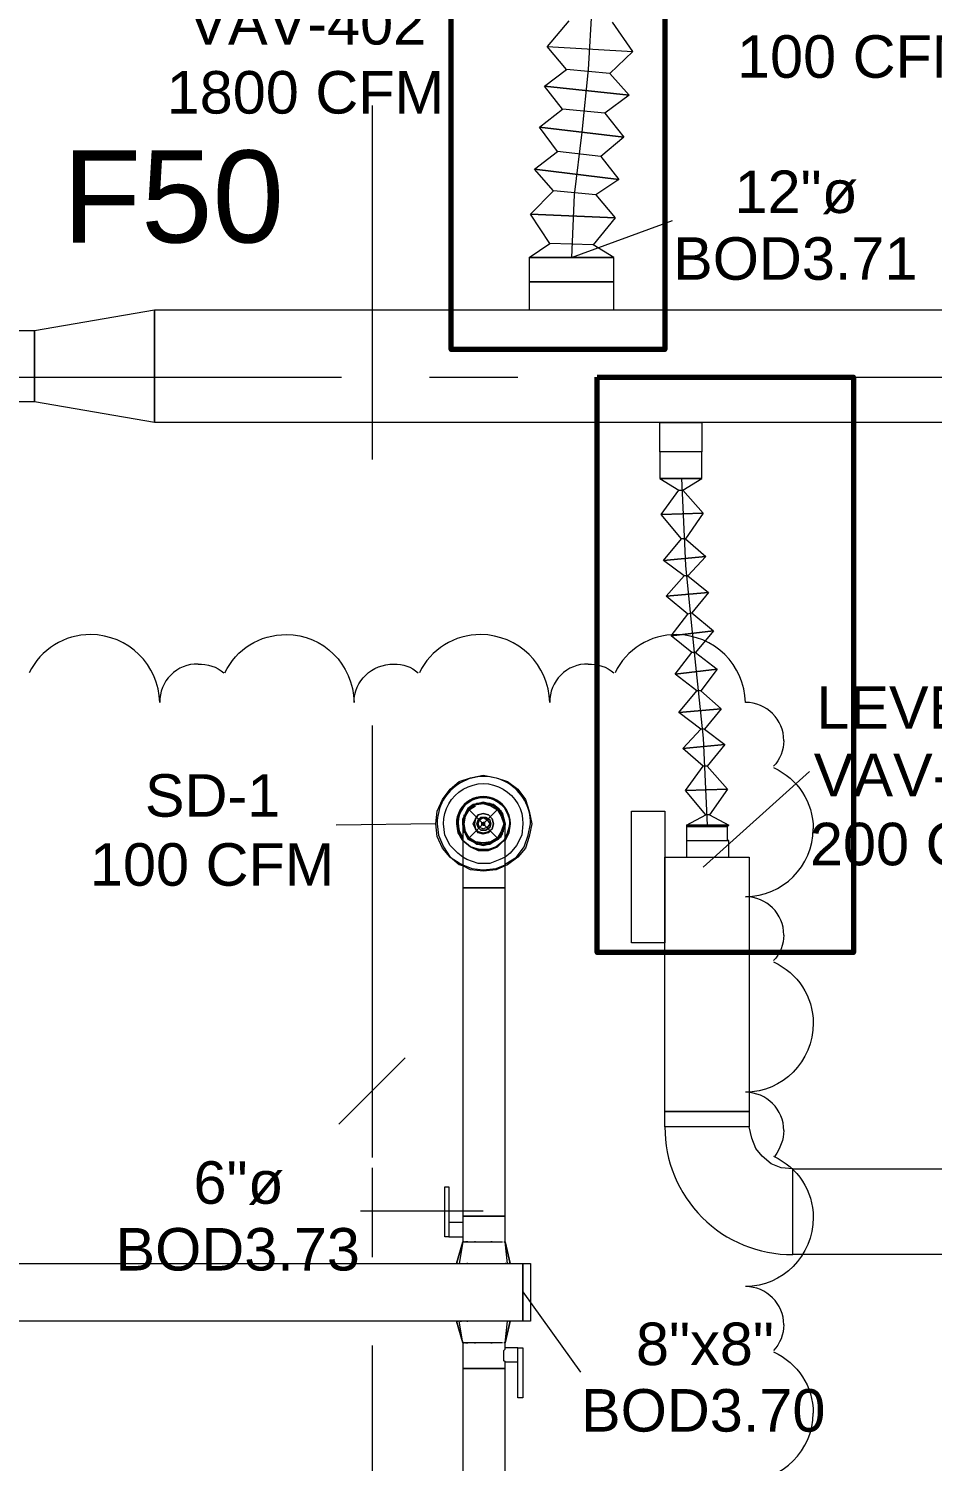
# Model space of a CAD drawing. Header units: metres. Extents: x 39 to 278, y -7 to 151.
# Drawn here: x 94.04 to 97.28, y 39.83 to 44.97 of the extents above; entities that cross this region are included whole.
import ezdxf

# ---------------------------------------------------------------- set-up
doc = ezdxf.new("R2010")
doc.units = ezdxf.units.M
doc.layers.add('HVAC - Ductos', color=5, linetype='Continuous', lineweight=50)
doc.layers.add('PDF_Geometry', color=7, linetype='Continuous', true_color=0xaaaaaa)
doc.layers.add('PDF_Text', color=7, linetype='Continuous')
doc.styles.add('PDF ArialUnicodeMS-Bold-Identity-H', font='arial.ttf')
doc.styles.add('PDF Helvetica', font='')
doc.styles.get('PDF Helvetica').set_extended_font_data('Helvetica')

msp = doc.modelspace()

# ---------------------------------------------------------------- linework, layer by layer
at = {"layer": 'HVAC - Ductos', "lineweight": 0}
for points in [[(96.0588, 45.0443), (96.0451, 44.8197), (96.0222, 44.5951), (95.9946, 44.3705), (95.9855, 44.1459)], [(95.9763, 44.9939), (95.8984, 44.9022), (96.2055, 44.8839), (96.1322, 44.9893)], [(96.123, 44.8059), (96.1918, 44.728), (95.8892, 44.7601), (95.9672, 44.8197), (95.8984, 44.9022), (96.2055, 44.8839), (96.123, 44.8059), (95.9672, 44.8197)], [(96.1046, 44.6639), (96.1734, 44.5768), (95.8709, 44.6134), (95.9534, 44.6776), (95.8892, 44.7601), (96.1918, 44.728), (96.1046, 44.6639), (95.9534, 44.6776)], [(96.0909, 44.508), (96.1551, 44.4255), (95.8526, 44.4621), (95.9351, 44.5263), (95.8709, 44.6134), (96.1734, 44.5768), (96.0909, 44.508), (95.9351, 44.5263)], [(96.0726, 44.3705), (96.1413, 44.288), (95.8388, 44.3018), (95.9213, 44.3843), (95.8526, 44.4621), (96.1551, 44.4255), (96.0726, 44.3705), (95.9213, 44.3843)], [(95.8342, 44.1459), (95.8342, 44.0589), (95.8388, 44.0589), (95.8526, 44.0589), (95.8755, 44.0589), (95.9076, 44.0589), (95.9442, 44.0589), (95.9855, 44.0589), (96.0222, 44.0589), (96.0588, 44.0589), (96.0909, 44.0589), (96.1184, 44.0589), (96.1322, 44.0589), (96.1368, 44.0589), (96.1368, 44.1459), (95.8342, 44.1459), (95.9076, 44.1963), (95.8388, 44.3018), (96.1413, 44.288), (96.0634, 44.1917), (95.9076, 44.1963)], [(95.9855, 44.1459), (96.3476, 44.2789)], [(96.1368, 44.1459), (96.0634, 44.1917)], [(96.1322, 43.958), (96.1368, 43.958), (96.1368, 44.0589), (96.1322, 44.0589), (96.1184, 44.0589), (96.0909, 44.0589), (96.0588, 44.0589), (96.0222, 44.0589), (95.9855, 44.0589), (95.9442, 44.0589), (95.9076, 44.0589), (95.8755, 44.0589), (95.8526, 44.0589), (95.8388, 44.0589), (95.8342, 44.0589), (95.8342, 43.958)], [(94.0605, 43.8847), (94.4913, 43.958)], [(94.4913, 43.958), (94.4913, 43.5547)], [(95.8342, 43.958), (95.8342, 43.958)], [(95.8434, 43.958), (95.848, 43.958), (95.8526, 43.958)], [(95.8572, 43.958), (95.8663, 43.958), (95.8709, 43.958)], [(95.8847, 43.958), (95.8892, 43.958), (95.903, 43.958)], [(95.9122, 43.958), (95.9168, 43.958), (95.9351, 43.958)], [(95.9488, 43.958), (95.9855, 43.958), (96.0176, 43.958), (96.0222, 43.958)], [(96.0313, 43.958), (96.0497, 43.958), (96.0543, 43.958)], [(96.068, 43.958), (96.0818, 43.958), (96.0863, 43.958)], [(96.0955, 43.958), (96.1046, 43.958), (96.1092, 43.958)], [(96.1184, 43.958), (96.123, 43.958), (96.1276, 43.958)], [(94.0605, 43.628), (94.0605, 43.8847)], [(94.4913, 43.5547), (94.0605, 43.628)], [(96.3842, 43.3117), (96.4576, 43.2293), (96.3063, 43.2247), (96.3705, 43.3117), (96.3842, 43.3117), (96.453, 43.353), (96.453, 43.4493), (96.4438, 43.4493), (96.4301, 43.4493), (96.4164, 43.4493), (96.398, 43.4493), (96.3796, 43.4493), (96.3568, 43.4493), (96.3384, 43.4493), (96.3247, 43.4493), (96.3109, 43.4493), (96.3063, 43.4493), (96.3018, 43.4493), (96.3018, 43.353), (96.453, 43.353), (96.3018, 43.353), (96.3705, 43.3117)], [(96.3796, 43.353), (96.3934, 43.0413), (96.4255, 42.7297), (96.4576, 42.4225), (96.4713, 42.1109)], [(96.3934, 43.1375), (96.4668, 43.0734), (96.3155, 43.0597), (96.3796, 43.1375), (96.3063, 43.2247), (96.4576, 43.2293), (96.3934, 43.1375), (96.3796, 43.1375)], [(96.4026, 43.0047), (96.4759, 42.9451), (96.3247, 42.9313), (96.3888, 43.0047), (96.3155, 43.0597), (96.4668, 43.0734), (96.4026, 43.0047), (96.3888, 43.0047)], [(96.4164, 42.8717), (96.4942, 42.8076), (96.343, 42.7893), (96.4026, 42.8671), (96.3247, 42.9313), (96.4759, 42.9451), (96.4164, 42.8717), (96.4026, 42.8671)], [(96.4301, 42.7297), (96.508, 42.6701), (96.3568, 42.6518), (96.4164, 42.7297), (96.343, 42.7893), (96.4942, 42.8076), (96.4301, 42.7297), (96.4164, 42.7297)], [(96.4484, 42.5921), (96.5218, 42.528), (96.3705, 42.5142), (96.4347, 42.5921), (96.3568, 42.6518), (96.508, 42.6701), (96.4484, 42.5921), (96.4347, 42.5921)], [(96.4622, 42.4547), (96.5355, 42.3997), (96.3842, 42.3859), (96.4484, 42.4547), (96.3705, 42.5142), (96.5218, 42.528), (96.4622, 42.4547), (96.4484, 42.4547)], [(96.4713, 42.3217), (96.5446, 42.2392), (96.3934, 42.2347), (96.4576, 42.3217), (96.3842, 42.3859), (96.5355, 42.3997), (96.4713, 42.3217), (96.4576, 42.3217)], [(95.5959, 41.9642), (95.5822, 41.9688), (95.55, 41.9963), (95.5226, 42.0284), (95.5043, 42.0697), (95.4997, 42.1155), (95.5043, 42.1613), (95.5226, 42.2026), (95.55, 42.2392), (95.5822, 42.2667), (95.6234, 42.2805), (95.6692, 42.2897), (95.7151, 42.2805), (95.7563, 42.2667), (95.793, 42.2392), (95.8204, 42.2026), (95.8342, 42.1613), (95.8434, 42.1155), (95.8342, 42.0697), (95.8204, 42.0284), (95.793, 41.9963), (95.7563, 41.9688), (95.7472, 41.9642)], [(96.4576, 41.9597), (96.838, 42.3034)], [(96.4805, 42.1475), (96.5492, 42.1109), (96.398, 42.1109), (96.4668, 42.1475), (96.3934, 42.2347), (96.5446, 42.2392), (96.4805, 42.1475), (96.4668, 42.1475)], [(95.5959, 42.1155), (95.5959, 42.1109), (95.5959, 42.0926), (95.5959, 42.0605), (95.5959, 42.0192), (95.5959, 41.9734), (95.5959, 41.923), (95.5959, 41.8863), (95.6051, 41.8863), (95.6142, 41.8863), (95.6326, 41.8863), (95.6509, 41.8863), (95.6692, 41.8863), (95.6876, 41.8863), (95.7059, 41.8863), (95.7242, 41.8863), (95.738, 41.8863), (95.7426, 41.8863), (95.7472, 41.8863), (95.7472, 41.9413), (95.7472, 41.9917), (95.7472, 42.0375), (95.7472, 42.0742), (95.7472, 42.0972), (95.7472, 42.1155), (95.7472, 42.1109), (95.7472, 42.1155), (95.7426, 42.1338), (95.738, 42.1521), (95.7242, 42.1705), (95.7059, 42.1842), (95.6876, 42.1888), (95.6692, 42.1934), (95.6509, 42.1888), (95.6326, 42.1842), (95.6142, 42.1705), (95.6051, 42.1521), (95.5959, 42.1338), (95.5959, 42.1155), (95.5959, 42.1109), (95.5959, 42.1155), (95.5959, 42.1338), (95.6051, 42.1521), (95.6142, 42.1705), (95.6326, 42.1842), (95.6509, 42.1888), (95.6692, 42.1934), (95.6876, 42.1888), (95.7059, 42.1842), (95.7242, 42.1705), (95.738, 42.1521), (95.7426, 42.1338), (95.7472, 42.1155)], [(95.6418, 42.1842), (95.6692, 42.1888), (95.6967, 42.1797), (95.7196, 42.1659), (95.7334, 42.1429), (95.7426, 42.1155), (95.7334, 42.088), (95.7196, 42.0651), (95.6967, 42.0513), (95.6692, 42.0467), (95.6418, 42.0513), (95.6188, 42.0651), (95.6051, 42.088), (95.6005, 42.1155), (95.6051, 42.1429), (95.6188, 42.1659), (95.6418, 42.1797)], [(95.6051, 42.1475), (95.6188, 42.1659), (95.6372, 42.1842)], [(95.6372, 42.1842), (95.6418, 42.1842), (95.6418, 42.1888)], [(95.6463, 42.1842), (95.6692, 42.1888), (95.6967, 42.1842)], [(95.6967, 42.1888), (95.6967, 42.1842), (95.7013, 42.1842)], [(95.7013, 42.1842), (95.7196, 42.1659), (95.738, 42.1475)], [(95.6005, 42.0926), (95.5959, 42.1155), (95.6005, 42.1429)], [(95.6005, 42.1429), (95.6005, 42.1475)], [(95.6051, 42.1521), (95.6051, 42.1521)], [(95.738, 42.1475), (95.738, 42.1429), (95.7426, 42.1429)], [(95.738, 42.1429), (95.7426, 42.1155), (95.738, 42.0926)], [(95.4997, 42.1155), (95.1422, 42.1109)], [(95.5959, 42.1109), (95.5959, 42.0972), (95.6051, 42.0788), (95.6142, 42.0605), (95.6326, 42.0513), (95.6509, 42.0421), (95.6692, 42.0375), (95.6876, 42.0421), (95.7059, 42.0513), (95.7242, 42.0605), (95.738, 42.0788), (95.7426, 42.0972), (95.7472, 42.1109)], [(95.6005, 42.088), (95.6005, 42.088)], [(95.6005, 42.0834), (95.6005, 42.088)], [(95.6372, 42.0513), (95.6188, 42.0651), (95.6051, 42.0834)], [(95.7426, 42.088), (95.738, 42.088), (95.738, 42.0834), (95.7196, 42.0651), (95.7013, 42.0513)], [(96.5492, 41.9963), (96.5492, 42.0559), (96.5446, 42.0559), (96.5446, 42.1063), (96.5492, 42.1109), (96.5446, 42.1109), (96.5264, 42.1109), (96.5034, 42.1109), (96.4713, 42.1109), (96.4438, 42.1109), (96.4164, 42.1109), (96.4026, 42.1109), (96.398, 42.1109)], [(96.5492, 42.1109), (96.5446, 42.1109), (96.5264, 42.1109), (96.5034, 42.1109), (96.4713, 42.1109), (96.4438, 42.1109), (96.4164, 42.1109), (96.4026, 42.1109), (96.398, 42.1109), (96.398, 42.1063), (96.4026, 42.1063), (96.4209, 42.1063), (96.4438, 42.1063), (96.4713, 42.1063), (96.4988, 42.1063), (96.5264, 42.1063), (96.5401, 42.1063), (96.5446, 42.1063), (96.5401, 42.1063), (96.5264, 42.1063), (96.4988, 42.1063), (96.4713, 42.1063), (96.4438, 42.1063), (96.4209, 42.1063), (96.4026, 42.1063), (96.398, 42.1063), (96.398, 42.0559), (96.398, 41.9963), (96.4072, 41.9963), (96.4164, 41.9963), (96.4347, 41.9963), (96.453, 41.9963), (96.4713, 41.9963), (96.4896, 41.9963), (96.5034, 41.9963), (96.5218, 41.9963), (96.5309, 41.9963), (96.5401, 41.9963), (96.5446, 41.9963)], [(95.5959, 42.0559), (95.5959, 42.0559)], [(95.6418, 42.0467), (95.6372, 42.0467)], [(95.6418, 42.0467), (95.6418, 42.0467)], [(95.7013, 42.0467), (95.6967, 42.0467), (95.6692, 42.0421), (95.6463, 42.0467)], [(95.6967, 42.0467), (95.6967, 42.0467)], [(96.398, 42.0559), (96.4072, 42.0559), (96.4164, 42.0559), (96.4347, 42.0559), (96.453, 42.0559), (96.4713, 42.0559), (96.4942, 42.0559), (96.5126, 42.0559), (96.5264, 42.0559), (96.5401, 42.0559), (96.5446, 42.0559), (96.5492, 42.0559)], [(96.4209, 42.0559), (96.4347, 42.0559), (96.453, 42.0559), (96.4713, 42.0559), (96.4896, 42.0559), (96.508, 42.0559), (96.5264, 42.0559)], [(95.7472, 41.9963), (95.7288, 41.9871), (95.6922, 41.9734), (95.6509, 41.9734), (95.6097, 41.9871), (95.5959, 41.9963)], [(95.5959, 41.9688), (95.628, 41.9551), (95.6692, 41.9505), (95.7151, 41.9551), (95.7472, 41.9688)], [(95.7472, 41.9642), (95.7151, 41.9505), (95.6692, 41.9459), (95.6234, 41.9505), (95.5959, 41.9642)], [(95.2704, 41.3959), (95.2704, 41.1576), (95.2704, 40.9192)], [(95.3896, 41.2768), (95.2704, 41.1576), (95.1513, 41.0384)], [(95.6692, 40.7268), (95.2293, 40.7268)], [(95.7426, 40.6167), (95.7472, 40.6167), (95.7472, 40.7084), (95.7426, 40.7084), (95.738, 40.7084), (95.7242, 40.7084), (95.7059, 40.7084), (95.6876, 40.7084), (95.6692, 40.7084), (95.6509, 40.7084), (95.6326, 40.7084), (95.6142, 40.7084), (95.6051, 40.7084), (95.5959, 40.7084), (95.5959, 40.6855), (95.5454, 40.6855), (95.5454, 40.6809), (95.5454, 40.6763), (95.5454, 40.6671), (95.5454, 40.6625), (95.5454, 40.658), (95.5454, 40.6488), (95.5454, 40.6442), (95.5454, 40.6396)], [(95.5959, 40.6855), (95.5959, 40.6809), (95.5959, 40.6763), (95.5959, 40.6671), (95.5959, 40.658), (95.5959, 40.6488), (95.5959, 40.6442), (95.5959, 40.6396), (95.5959, 40.635)], [(95.5454, 40.635), (95.5959, 40.635), (95.5959, 40.6167), (95.6005, 40.6167), (95.6051, 40.6167), (95.6142, 40.6167), (95.6326, 40.6167), (95.6509, 40.6167), (95.6692, 40.6167), (95.6876, 40.6167), (95.7059, 40.6167), (95.7242, 40.6167), (95.738, 40.6167)], [(95.5959, 40.6167), (95.6005, 40.6167), (95.5959, 40.6167), (95.5822, 40.5388), (95.5867, 40.5388), (95.5959, 40.5388)], [(95.6876, 40.5388), (95.6922, 40.5388), (95.7059, 40.5388), (95.7151, 40.5388), (95.7196, 40.5388), (95.7242, 40.5388), (95.7426, 40.5388), (95.7563, 40.5388), (95.7472, 40.6167)], [(95.7655, 40.5388), (95.7472, 40.6167), (95.7655, 40.5388)], [(95.6005, 40.5388), (95.6142, 40.5388), (95.6188, 40.5388)], [(95.6142, 40.5388), (95.6097, 40.5388)], [(95.6234, 40.5388), (95.628, 40.5388), (95.6372, 40.5388), (95.6509, 40.5388), (95.6555, 40.5388), (95.6601, 40.5388), (95.683, 40.5388)], [(95.7518, 40.5388), (95.7472, 40.5388)], [(95.8113, 40.438), (96.0176, 40.1492)], [(95.5959, 40.3326), (95.5867, 40.3326), (95.5822, 40.3326), (95.5776, 40.3326), (95.573, 40.3326), (95.5776, 40.3326)], [(95.573, 40.3326), (95.5959, 40.2546), (95.573, 40.3326)], [(95.5959, 40.2546), (95.6005, 40.2546), (95.5959, 40.2546), (95.5822, 40.3326)], [(95.5867, 40.3326), (95.5913, 40.3326)], [(95.6188, 40.3326), (95.6142, 40.3326), (95.6005, 40.3326)], [(95.6097, 40.3326), (95.6142, 40.3326)], [(95.683, 40.3326), (95.6601, 40.3326), (95.6555, 40.3326), (95.6509, 40.3326), (95.6372, 40.3326), (95.628, 40.3326), (95.6234, 40.3326)], [(95.7609, 40.3326), (95.7655, 40.3326), (95.7472, 40.2546), (95.7655, 40.3326), (95.7609, 40.3326), (95.7563, 40.3326), (95.7426, 40.3326), (95.7242, 40.3326), (95.7196, 40.3326), (95.7151, 40.3326), (95.7059, 40.3326), (95.6922, 40.3326), (95.6876, 40.3326)], [(95.7472, 40.2546), (95.7563, 40.3326)], [(95.738, 40.2546), (95.7242, 40.2546), (95.7059, 40.2546), (95.6876, 40.2546), (95.6692, 40.2546), (95.6509, 40.2546), (95.6326, 40.2546), (95.6142, 40.2546), (95.6051, 40.2546), (95.6005, 40.2546), (95.5959, 40.2546), (95.5959, 40.163), (95.6051, 40.163), (95.6142, 40.163), (95.6326, 40.163), (95.6509, 40.163), (95.6692, 40.163), (95.6876, 40.163), (95.7059, 40.163), (95.7242, 40.163), (95.738, 40.163), (95.7426, 40.163), (95.7472, 40.163), (95.7426, 40.163), (95.738, 40.163), (95.7242, 40.163), (95.7059, 40.163), (95.6876, 40.163), (95.6692, 40.163), (95.6509, 40.163), (95.6326, 40.163), (95.6142, 40.163), (95.6051, 40.163), (95.5959, 40.163), (95.5959, 38.8704)], [(95.7472, 38.8704), (95.7472, 40.163), (95.7472, 40.1859), (95.793, 40.1859), (95.793, 40.1905), (95.793, 40.195), (95.793, 40.2042), (95.793, 40.2088), (95.793, 40.2179), (95.793, 40.2225), (95.793, 40.2271), (95.793, 40.2317), (95.793, 40.2363), (95.7472, 40.2363), (95.7472, 40.2546), (95.7426, 40.2546)], [(95.7472, 40.1859), (95.7426, 40.1905), (95.7426, 40.195), (95.7426, 40.2042), (95.7426, 40.2134), (95.7426, 40.2225), (95.7426, 40.2271), (95.7472, 40.2317), (95.7472, 40.2363)]]:
    msp.add_lwpolyline(points, dxfattribs=at)
for points in [[(96.1368, 44.1459), (96.1322, 44.1459), (96.1184, 44.1459), (96.0909, 44.1459), (96.0588, 44.1459), (96.0222, 44.1459), (95.9855, 44.1459), (95.9442, 44.1459), (95.9076, 44.1459), (95.8755, 44.1459), (95.8526, 44.1459), (95.8388, 44.1459), (95.8342, 44.1459), (95.8388, 44.1459), (95.8526, 44.1459), (95.8755, 44.1459), (95.9076, 44.1459), (95.9442, 44.1459), (95.9855, 44.1459), (96.0222, 44.1459), (96.0588, 44.1459), (96.0909, 44.1459), (96.1184, 44.1459), (96.1322, 44.1459)], [(94.4913, 43.958), (100.8072, 43.958), (100.8072, 43.5547), (94.4913, 43.5547)], [(94.0605, 43.628), (87.3412, 43.628), (87.3412, 43.8847), (94.0605, 43.8847)], [(96.3018, 43.4493), (96.3018, 43.5547), (96.3063, 43.5547), (96.3109, 43.5547), (96.3247, 43.5547), (96.3384, 43.5547), (96.3568, 43.5547), (96.3796, 43.5547), (96.398, 43.5547), (96.4164, 43.5547), (96.4301, 43.5547), (96.4438, 43.5547), (96.453, 43.5547), (96.453, 43.4493), (96.4438, 43.4493), (96.4301, 43.4493), (96.4164, 43.4493), (96.398, 43.4493), (96.3796, 43.4493), (96.3568, 43.4493), (96.3384, 43.4493), (96.3247, 43.4493), (96.3109, 43.4493), (96.3063, 43.4493)], [(96.453, 43.353), (96.4438, 43.353), (96.4301, 43.353), (96.4164, 43.353), (96.398, 43.353), (96.3796, 43.353), (96.3568, 43.353), (96.3384, 43.353), (96.3247, 43.353), (96.3109, 43.353), (96.3063, 43.353), (96.3018, 43.353), (96.3063, 43.353), (96.3109, 43.353), (96.3247, 43.353), (96.3384, 43.353), (96.3568, 43.353), (96.3796, 43.353), (96.398, 43.353), (96.4164, 43.353), (96.4301, 43.353), (96.4438, 43.353)], [(95.7426, 42.0972), (95.7334, 42.0788), (95.7196, 42.0651), (95.7059, 42.0513), (95.6876, 42.0467), (95.6692, 42.0421), (95.6509, 42.0467), (95.6326, 42.0513), (95.6188, 42.0651), (95.6051, 42.0788), (95.6005, 42.0972), (95.5959, 42.1155), (95.6005, 42.1338), (95.6051, 42.1521), (95.6188, 42.1659), (95.6326, 42.1797), (95.6509, 42.1888), (95.6692, 42.1888), (95.6876, 42.1888), (95.7059, 42.1797), (95.7196, 42.1659), (95.7334, 42.1521), (95.7426, 42.1338), (95.7426, 42.1155)], [(95.6876, 42.088), (95.7013, 42.0972), (95.7059, 42.1155), (95.7013, 42.0972), (95.6876, 42.0834), (95.6692, 42.0788), (95.6509, 42.0834), (95.6418, 42.0972), (95.6326, 42.1155), (95.6418, 42.1338), (95.6509, 42.1475), (95.6692, 42.1521), (95.6876, 42.1475), (95.7013, 42.1338), (95.7059, 42.1155), (95.7013, 42.1338), (95.6876, 42.1475), (95.6692, 42.1521), (95.6509, 42.1475), (95.6418, 42.1338), (95.6372, 42.1155), (95.6418, 42.0972), (95.6509, 42.088), (95.6692, 42.0834)], [(95.6509, 42.1292), (95.6463, 42.1155), (95.6509, 42.1292), (95.6601, 42.1384), (95.6784, 42.1384), (95.6922, 42.1292), (95.6967, 42.1155), (95.6922, 42.1292), (95.6784, 42.1384), (95.6601, 42.1384)], [(95.6555, 42.1292), (95.6692, 42.1384), (95.683, 42.1292), (95.6922, 42.1155), (95.683, 42.1018), (95.6692, 42.0972), (95.6555, 42.1018), (95.6509, 42.1155)], [(96.2009, 42.1613), (96.3201, 42.1613), (96.3201, 41.6892), (96.2009, 41.6892)], [(95.6922, 42.1018), (95.6967, 42.1155), (95.6922, 42.1018), (95.6784, 42.0926), (95.6601, 42.0926), (95.6509, 42.1018), (95.6463, 42.1155), (95.6509, 42.1018), (95.6601, 42.0926), (95.6784, 42.0926)], [(95.6692, 42.1201), (95.6646, 42.1155), (95.6646, 42.1201), (95.6738, 42.1201), (95.6738, 42.1155), (95.6738, 42.1201)], [(95.6738, 42.1109), (95.6738, 42.1155), (95.6738, 42.1109), (95.6646, 42.1109), (95.6646, 42.1155), (95.6692, 42.1109)], [(95.7472, 42.0559), (95.7609, 42.0834), (95.7655, 42.1155), (95.7609, 42.0834)], [(96.5446, 42.1063), (96.5355, 42.1063), (96.5264, 42.1063), (96.508, 42.1063), (96.4896, 42.1063), (96.4713, 42.1063), (96.453, 42.1063), (96.4347, 42.1063), (96.4209, 42.1063), (96.4072, 42.1063), (96.4026, 42.1063), (96.398, 42.1063), (96.4026, 42.1063), (96.4072, 42.1063), (96.4209, 42.1063), (96.4347, 42.1063), (96.453, 42.1063), (96.4713, 42.1063), (96.4896, 42.1063), (96.508, 42.1063), (96.5264, 42.1063), (96.5355, 42.1063)], [(95.7426, 42.0559), (95.7151, 42.033), (95.6876, 42.0238), (95.6555, 42.0238), (95.6234, 42.033), (95.5959, 42.0559), (95.5959, 42.0651), (95.5959, 42.0559), (95.6234, 42.033), (95.6509, 42.0192), (95.6876, 42.0192), (95.7196, 42.033), (95.7426, 42.0559), (95.7472, 42.0559), (95.7426, 42.0559), (95.7472, 42.0651)], [(95.6234, 42.033), (95.6555, 42.0238), (95.6876, 42.0238), (95.7151, 42.033), (95.7426, 42.0559), (95.7196, 42.033), (95.6876, 42.0192), (95.6509, 42.0192), (95.6234, 42.033), (95.5959, 42.0559)], [(96.6226, 41.9963), (96.6226, 41.0842), (96.3201, 41.0842), (96.3201, 41.9963)], [(95.5959, 40.7084), (95.6051, 40.7084), (95.6142, 40.7084), (95.6326, 40.7084), (95.6509, 40.7084), (95.6692, 40.7084), (95.6876, 40.7084), (95.7059, 40.7084), (95.7242, 40.7084), (95.738, 40.7084), (95.7426, 40.7084), (95.7472, 40.7084), (95.7472, 41.8863), (95.7426, 41.8863), (95.738, 41.8863), (95.7242, 41.8863), (95.7059, 41.8863), (95.6876, 41.8863), (95.6692, 41.8863), (95.6509, 41.8863), (95.6326, 41.8863), (95.6142, 41.8863), (95.6051, 41.8863), (95.5959, 41.8863)], [(99.2351, 40.5709), (96.7784, 40.5709), (96.7784, 40.878), (99.2351, 40.878)], [(95.5318, 40.8138), (95.5454, 40.8138), (95.5454, 40.635), (95.5318, 40.635)], [(95.573, 40.5388), (95.5959, 40.6167), (95.573, 40.5388), (95.5776, 40.5388)], [(95.6142, 40.6167), (95.6051, 40.6167)], [(95.6418, 40.6167), (95.6372, 40.6167)], [(95.7013, 40.6167), (95.6967, 40.6167)], [(93.4509, 40.5388), (95.8113, 40.5388), (95.8113, 40.3326), (93.4509, 40.3326)], [(95.7609, 40.5388), (95.7655, 40.5388)], [(95.8113, 40.3326), (95.8113, 40.5388), (95.8388, 40.5388), (95.8388, 40.3326)], [(95.6051, 40.2546), (95.6142, 40.2546)], [(95.6372, 40.2546), (95.6418, 40.2546)], [(95.6967, 40.2546), (95.7013, 40.2546)], [(95.8113, 40.0576), (95.793, 40.0576), (95.793, 40.2363), (95.8113, 40.2363)]]:
    msp.add_lwpolyline(points, close=True, dxfattribs=at)
for points in [[(94.6472, 42.6884, 0.425148), (94.5097, 42.5509, 0.406707), (94.2621, 42.7938, 0.290926), (94.0421, 42.6563)], [(96.0451, 42.6884, 0.425046), (95.9076, 42.5509, 0.406672), (95.6601, 42.7938, 0.290932), (95.4401, 42.6563)], [(96.7464, 42.4134, 0.412515), (96.6088, 42.5509, 0.406771), (96.3613, 42.7938, 0.290932), (96.1413, 42.6563)], [(95.7472, 41.9688), (95.7518, 41.9734), (95.7884, 41.9963), (95.8159, 42.033), (95.8296, 42.0742), (95.8388, 42.1155, 1.014015), (95.5043, 42.1155), (95.5088, 42.0742), (95.5272, 42.033), (95.55, 41.9963), (95.5867, 41.9734), (95.5959, 41.9688)], [(95.5959, 41.9963), (95.5776, 42.0101), (95.55, 42.0375), (95.5318, 42.0742), (95.5272, 42.1155, -1.013316), (95.8113, 42.1155), (95.8068, 42.0742), (95.7884, 42.0375), (95.7655, 42.0101), (95.7472, 41.9963)], [(96.7464, 41.7167, 0.412597), (96.6088, 41.8542, 0.410418), (96.8518, 42.0972)], [(96.7464, 39.6222, 0.412513), (96.6088, 39.7596, 0.410418), (96.8518, 40.0026)]]:
    msp.add_lwpolyline(points, format="xyb", dxfattribs=at)
for points in [[(95.7655, 42.1155, 1.388368), (95.5959, 42.0651), (95.5822, 42.0834), (95.5776, 42.1155, -1.361644), (95.7472, 42.0651), (95.7563, 42.0834), (95.7655, 42.1155, 1.017921), (95.573, 42.1155), (95.5776, 42.0834), (95.5959, 42.0559, -1.407315)], [(96.7784, 40.5709), (96.7784, 40.878), (96.7372, 40.8826), (96.7005, 40.8963), (96.6684, 40.9238), (96.6455, 40.9513), (96.6318, 40.988), (96.6226, 41.0292), (96.3201, 41.0292), (96.3201, 41.0842), (96.6226, 41.0842), (96.6226, 41.0292), (96.3201, 41.0292, 0.41727)]]:
    msp.add_lwpolyline(points, format="xyb", close=True, dxfattribs=at)
for centre, start, end in [((96.6084, 41.0151), 0.1581, 89.8412), ((96.6084, 40.3184), 0.1802, 89.8473)]:
    msp.add_arc(centre, 0.1379, start, end, dxfattribs=at)
for points in [[(94.7434, 42.6563), (94.7847, 42.7434), (94.8672, 42.7938), (94.9634, 42.7938)], [(94.9634, 42.7938), (95.0963, 42.7938), (95.2017, 42.6884), (95.2063, 42.5509)], [(94.6472, 42.6884), (94.6793, 42.6884), (94.7159, 42.6792), (94.7388, 42.6563)], [(95.2063, 42.5509), (95.2063, 42.6288), (95.2704, 42.6884), (95.3484, 42.6884)], [(95.3484, 42.6884), (95.3805, 42.6884), (95.4126, 42.6792), (95.4355, 42.6563)], [(96.0451, 42.6884), (96.0772, 42.6884), (96.1138, 42.6792), (96.1368, 42.6563)], [(96.7464, 42.4134), (96.7464, 42.3813), (96.7326, 42.3447), (96.7097, 42.3217)], [(96.7097, 42.3171), (96.7968, 42.2759), (96.8518, 42.1934), (96.8518, 42.0972)], [(96.7464, 41.7167), (96.7464, 41.6847), (96.7326, 41.648), (96.7097, 41.6251)], [(96.7097, 41.6205), (96.7968, 41.5792), (96.8518, 41.4967), (96.8518, 41.4005)], [(96.8518, 41.4005), (96.8518, 41.263), (96.7418, 41.153), (96.6088, 41.153)], [(96.7464, 41.0155), (96.7464, 40.9834), (96.7326, 40.9513), (96.7142, 40.9238)], [(96.7097, 40.9238), (96.7968, 40.8826), (96.8518, 40.8001), (96.8518, 40.7038)], [(96.8518, 40.7038), (96.8518, 40.5663), (96.7418, 40.4563), (96.6088, 40.4563)], [(96.7464, 40.3188), (96.7464, 40.2867), (96.7326, 40.25), (96.7097, 40.2271)], [(96.7097, 40.2225), (96.7968, 40.1813), (96.8518, 40.0988), (96.8518, 40.0026)]]:
    msp.add_open_spline(points, degree=3, dxfattribs=at)
at = {"layer": 'PDF_Geometry', "color": 232, "lineweight": 70, "true_color": 0xe91e64}
for points in [[(95.5543, 45.6874), (96.3197, 45.6874), (96.3197, 43.8164), (95.5543, 43.8164)], [(96.0776, 43.7165), (96.9958, 43.7165), (96.9958, 41.6545), (96.0776, 41.6545)]]:
    msp.add_lwpolyline(points, close=True, dxfattribs=at)
at = {"layer": 'PDF_Geometry', "lineweight": 0}
for points in [[(95.2704, 44.6913), (95.2704, 43.4217)], [(95.1605, 43.7151), (93.8909, 43.7151)], [(95.793, 43.7151), (95.4767, 43.7151)], [(97.3834, 43.7151), (96.1092, 43.7151)], [(95.2704, 42.4684), (95.2704, 41.1988)], [(95.2704, 40.8826), (95.2704, 40.5617)], [(95.2704, 40.2455), (95.2704, 38.9759)]]:
    msp.add_lwpolyline(points, dxfattribs=at)
at = {"layer": 'PDF_Geometry', "color": 8, "lineweight": 0, "true_color": 0x808080}
msp.add_lwpolyline([(95.7334, 42.1613), (95.6922, 42.1888), (95.6463, 42.1888), (95.6097, 42.1613), (95.5959, 42.1155), (95.6097, 42.0697), (95.6463, 42.0421), (95.6922, 42.0421), (95.7334, 42.0697), (95.7472, 42.1155)], close=True, dxfattribs=at)
for points in [[(95.6142, 42.1705), (95.7242, 42.0605)], [(95.7242, 42.1705), (95.6142, 42.0605)]]:
    msp.add_lwpolyline(points, dxfattribs=at)

# ---------------------------------------------------------------- texts
at = {"layer": 'PDF_Text', "lineweight": 0, "char_height": 0.15247, "attachment_point": 4, "style": 'PDF Helvetica'}
for s, insert in [('VAV-402', (94.6123, 44.9846)), ('100 CFM', (96.5786, 44.8654)), ('1800 CFM', (94.5344, 44.737)), ('12"ø', (96.5695, 44.3795)), ('BOD3.71', (96.3495, 44.1412)), ('LEVEL 4', (96.8628, 42.5324)), ('VAV-403', (96.8537, 42.2894)), ('SD-1', (94.4565, 42.2161)), ('200 CFM', (96.8399, 42.0419)), ('100 CFM', (94.2594, 41.9686)), ('6"ø', (94.6306, 40.8273)), ('BOD3.73', (94.351, 40.589)), ('8"x8"', (96.2165, 40.2498)), ('BOD3.70', (96.0195, 40.0114))]:
    msp.add_mtext(s, dxfattribs=dict(at, insert=insert))
at = {"layer": 'PDF_Text', "color": 232, "lineweight": 70, "true_color": 0xe91e64, "insert": (94.1609, 44.3623), "char_height": 0.33001, "attachment_point": 4, "style": 'PDF ArialUnicodeMS-Bold-Identity-H'}
msp.add_mtext('F50', dxfattribs=at)

doc.saveas('drawing.dxf')
